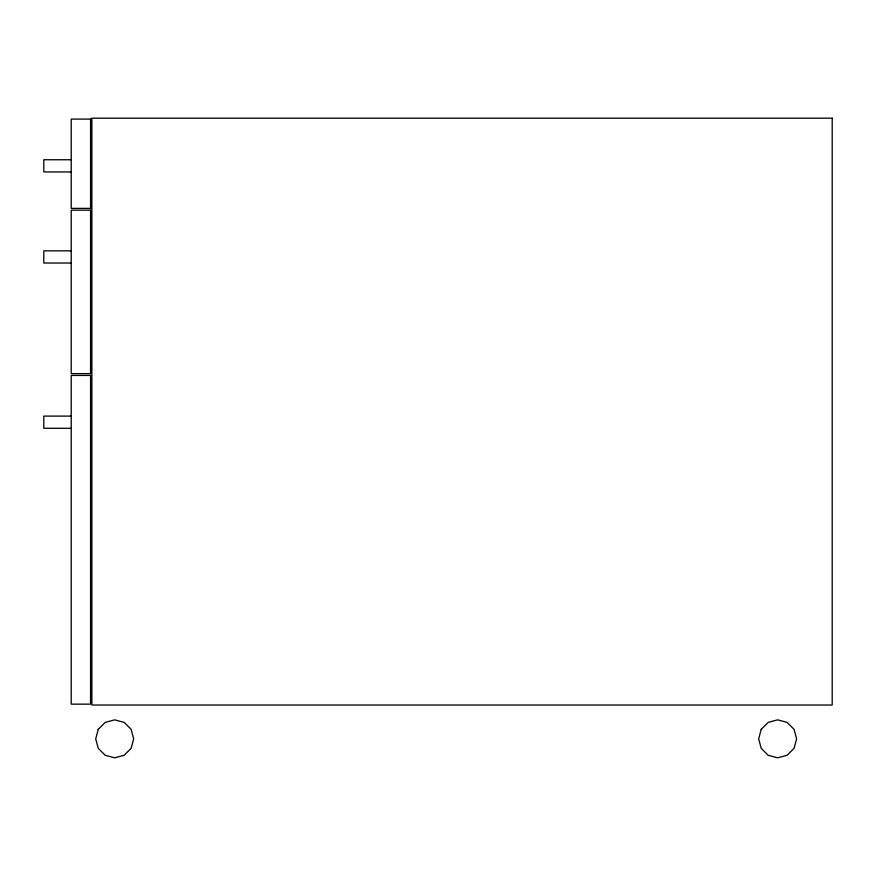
<?xml version="1.0" encoding="UTF-8"?>
<svg xmlns="http://www.w3.org/2000/svg" width="876" height="876" viewBox="0 0 876 876"><rect width="100%" height="100%" fill="white"/><g stroke="black" fill="none" stroke-linecap="round" stroke-linejoin="round"><path stroke-width="1.31" d="M71.219 159.75L43.8 159.75L43.8 171.937L71.219 171.937M71.219 250.843L43.8 250.843L43.8 263.03L71.219 263.03M71.219 416.1L43.8 416.1L43.8 428.287L71.219 428.287M98.254 729.347L95.714 738.84L98.254 748.323L105.197 755.276L114.69 757.817L124.173 755.276L131.126 748.323L133.667 738.84L131.126 729.347L124.173 722.404L114.69 719.853L105.197 722.404L98.254 729.347M761.211 729.347L758.66 738.84L761.211 748.323L768.153 755.276L777.647 757.817L787.13 755.276L794.072 748.323L796.623 738.84L794.072 729.347L787.13 722.404L777.647 719.853L768.153 722.404L761.211 729.347M832.2 118.183L91.86 118.183L91.86 705.038L832.2 705.038L832.2 118.183M90.567 119.092L71.219 119.092L71.219 208.379L90.567 208.379L90.567 119.092M90.567 210.185L71.219 210.185L71.219 373.625L90.567 373.625L90.567 210.185M90.567 375.432L71.219 375.432L71.219 704.14L90.567 704.14L90.567 375.432"/></g></svg>
